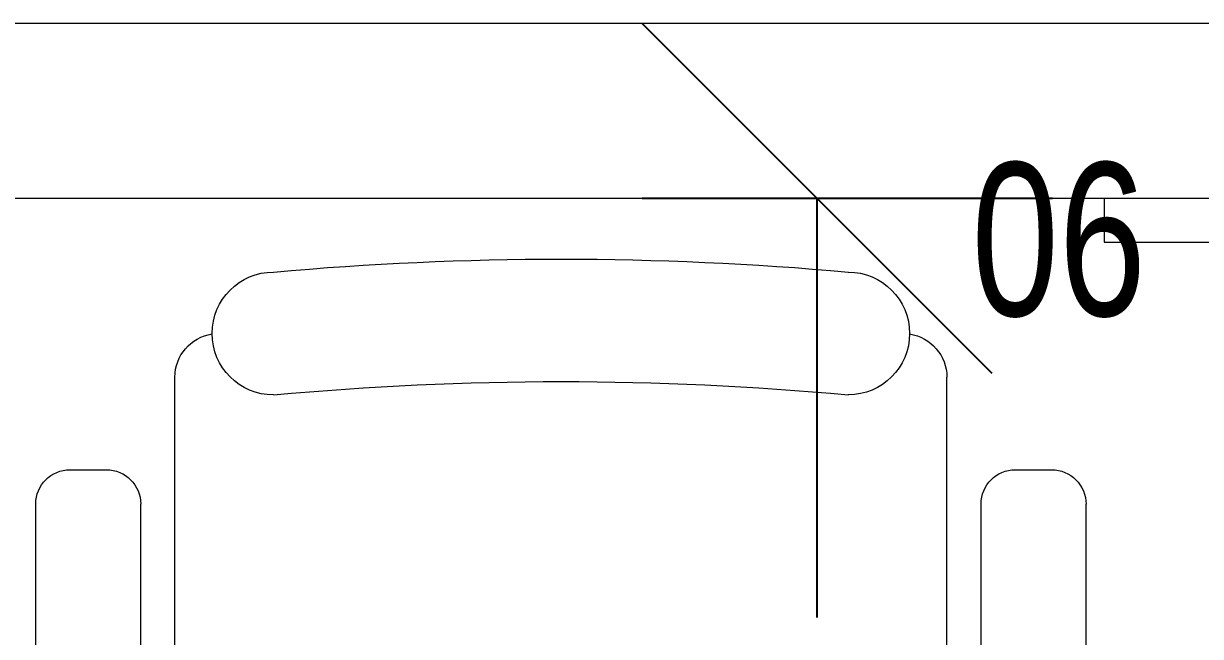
# Model space of a CAD drawing. Header units: inches. Extents: x -12418 to 57169, y -29325 to 19878.
# Drawn here: x 16306 to 16978, y -4418 to -4067 of the extents above; entities that cross this region are included whole.
import ezdxf

# ---------------------------------------------------------------- set-up
doc = ezdxf.new("R2010")
doc.units = ezdxf.units.IN
doc.header["$LTSCALE"] = 25
doc.header["$MEASUREMENT"] = 0
doc.linetypes.add('DASHDOT', pattern=[25.4, 12.7, -6.35, 0, -6.35])
doc.layers.get('0').update_dxf_attribs({"color": 8})
doc.layers.get('Defpoints').update_dxf_attribs({"color": 8})
for name, color, linetype, lineweight in [('00-Ground Floor$0$72_EGR_EQP_TAG', 142, 'Continuous', 5), ('00-Ground Floor$0$LOADING', 253, 'Continuous', 5), ('00-Ground Floor$0$Walls', 251, 'Continuous', 5), ('E-LITE-CLNG-CNDT', 6, 'DASHDOT', 35), ('T-DATA-DIM', 251, 'DASHDOT', 25)]:
    doc.layers.add(name, color=color, linetype=linetype, lineweight=lineweight)
doc.styles.add('00-Ground Floor$0$X3G_ENTITY_257CFD', font='swisscl.ttf', dxfattribs={"height": 200})
doc.styles.add('DC_Simplex', font='SIMPLEX.shx', dxfattribs={"width": 0.7})
doc.dimstyles.new('DevCad-MM', dxfattribs={"dimscale": 0.01, "dimtxt": 2, "dimasz": 2, "dimexe": 1, "dimexo": 1, "dimgap": 0.6, "dimtad": 1, "dimdec": 0, "dimrnd": 10, "dimzin": 1, "dimdsep": 46, "dimtxsty": 'DC_Simplex', "dimblk1": 'OBLIQUE', "dimblk2": 'OBLIQUE', "dimsah": 1, "dimcen": 3, "dimclrd": 256, "dimclre": 256, "dimclrt": 45, "dimadec": 0, "dimazin": 0, "dimtfac": 1, "dimtdec": 0, "dimtix": 1, "dimtmove": 2, "dimatfit": 2, "dimldrblk": 'OBLIQUE', "dimfxl": 1, "dimtolj": 1, "dimtzin": 0, "dimarcsym": 0})

# ---------------------------------------------------------------- blocks, each defined once
blk = doc.blocks.new('00-Ground Floor$0$GF21018-P')
at = {"color": 0}
for p, q in [((-0.2207, 0.47563), (-0.2207, 0.0675)), ((0.22049, 0.47563), (0.22049, 0.0675)), ((-0.30021, 0.32259), (-0.30021, 0.14)), ((-0.24021, 0.32259), (-0.24021, 0.14)), ((0.24001, 0.32259), (0.24001, 0.14)), ((0.30001, 0.32259), (0.30001, 0.14)), ((-0.2806, 0.12039), (-0.25983, 0.12039)), ((0.25963, 0.12039), (0.2804, 0.12039))]:
    blk.add_line(p, q, dxfattribs=at)
for centre, radius, start, end in [((-0.2806, 0.14), 0.01962, 180, 270), ((-0.25983, 0.14), 0.01962, 270, 360), ((0.25963, 0.14), 0.01962, 180, 270), ((0.2804, 0.14), 0.01962, 270, 0), ((-0.16429, 0.0425), 0.03511, 90, 270), ((0, 1.84674), 1.77674, 264.69456, 275.30527), ((0.16409, 0.0425), 0.03511, 270, 90), ((-0.1957, 0.0675), 0.025, 180, 261.47208), ((0.19549, 0.0675), 0.025, 278.52792, 360), ((0, 1.83136), 1.83136, 264.85322, 275.14698)]:
    blk.add_arc(centre, radius, start, end, dxfattribs=at)
blk = doc.blocks.new('00-Ground Floor')
at = {"layer": '00-Ground Floor$0$LOADING', "elevation": 0}
blk.add_lwpolyline([(17429.31, -4192.43), (17429.31, -4167.43), (16923.31, -4167.43), (16923.31, -4192.43), (17429.31, -4192.43)], dxfattribs=at)
at = {"layer": '00-Ground Floor$0$Walls'}
for p, q in [((17797.72, -4067.43, 0), (14197.93, -4067.43, 0)), ((17697.72, -4167.43, 0), (14197.93, -4167.43, 0))]:
    blk.add_line(p, q, dxfattribs=at)
at = {"layer": '00-Ground Floor$0$LOADING', "extrusion": (-2.24021e-05, 7.77426e-06, 1), "xscale": -1000, "yscale": 1000.000000000001, "zscale": 1000, "rotation": 180.0014107650308}
blk.add_blockref('00-Ground Floor$0$GF21018-P', (16612.95, -4202.05, -0.43), dxfattribs=at)
at = {"layer": '00-Ground Floor$0$72_EGR_EQP_TAG', "insert": (16897.43, -4146.94, 0), "char_height": 87.473, "attachment_point": 2, "style": '00-Ground Floor$0$X3G_ENTITY_257CFD'}
blk.add_mtext('06', dxfattribs=at)
blk = doc.blocks.new('_OBLIQUE')
at = {"color": 0, "linetype": 'ByBlock'}
blk.add_line((-0.5, -0.5), (0.5, 0.5), dxfattribs=at)
blk = doc.blocks.new('*D146')
at = {"layer": 'Defpoints', "color": 0, "transparency": 16777216}
for p in [(16759.34, -4167.43), (17628.97, -4167.43, 0), (17394.62, -5042, 0)]:
    blk.add_point(p, dxfattribs=at)
at = {"layer": 'T-DATA-DIM', "lineweight": -2, "transparency": 16777216}
for p, q in [((17528.97, -4167.43), (16659.34, -4167.43)), ((16759.34, -5042), (16759.34, -4167.43)), ((17294.62, -5042), (16659.34, -5042))]:
    blk.add_line(p, q, dxfattribs=at)
at = {"layer": 'T-DATA-DIM', "lineweight": -2, "transparency": 16777216, "xscale": 200, "yscale": 200, "zscale": 200}
for p, rotation in [((16759.34, -4167.43), 90), ((16759.34, -5042), 270)]:
    blk.add_blockref('_OBLIQUE', p, dxfattribs=dict(at, rotation=rotation))
at = {"layer": 'T-DATA-DIM', "color": 45, "transparency": 16777216, "insert": (16599.34, -4604.72), "char_height": 200, "attachment_point": 5, "rotation": 90, "style": 'DC_Simplex'}
blk.add_mtext('\\A1;870', dxfattribs=at)

msp = doc.modelspace()

# ---------------------------------------------------------------- block references
at = {"layer": 'E-LITE-CLNG-CNDT'}
msp.add_blockref('00-Ground Floor', (0, 0), dxfattribs=at)

# ---------------------------------------------------------------- dimensions: what is measured, and where the dimension line sits
at = {"layer": 'T-DATA-DIM'}
dim = msp.add_linear_dim(base=(16759.34, -4167.43), p1=(17394.62, -5042, 0), p2=(17628.97, -4167.43, 0), angle=90, dimstyle='DevCad-MM', dxfattribs=at)
dim.commit()
dim.dimension.update_dxf_attribs({"geometry": '*D146', "text_midpoint": (16599.34, -4604.72)})

doc.saveas('drawing.dxf')
